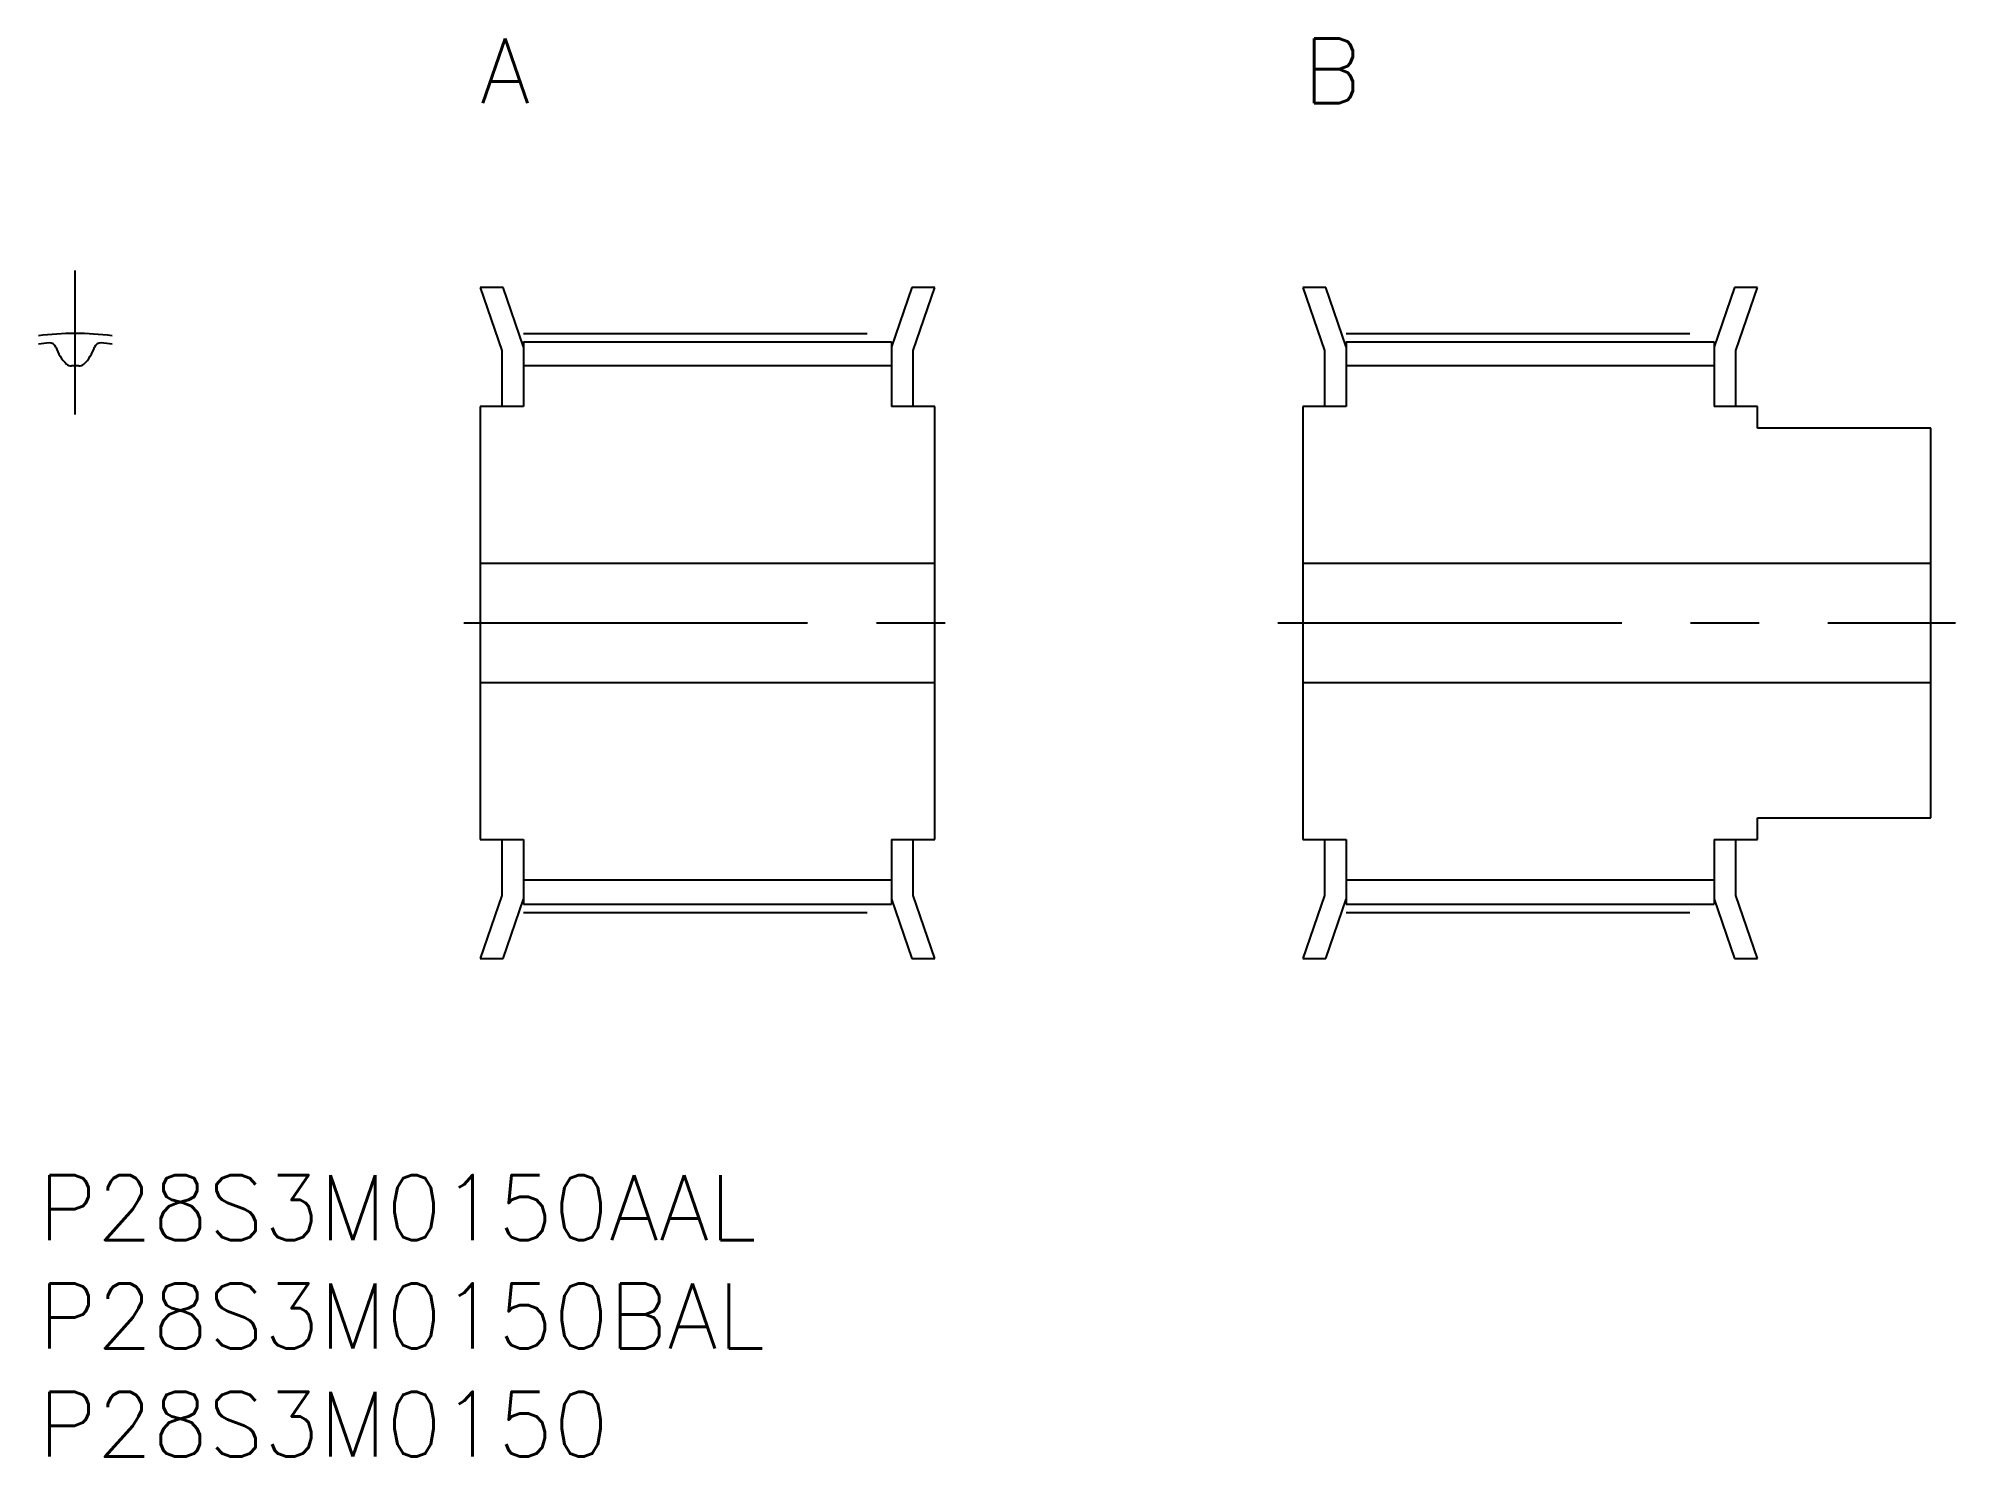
# Model space of a CAD drawing. Extents: x 0 to 88.6, y -13 to 52.5.
import ezdxf

# ---------------------------------------------------------------- set-up
doc = ezdxf.new("R2010")
doc.units = 0
doc.header["$LTSCALE"] = 0.5
doc.linetypes.add('CENTER', pattern=[50.8, 31.75, -6.35, 6.35, -6.35])
for name, color, linetype in [('MSM_CENTER', 1, 'CENTER'), ('MSM_CONTINUOUS', 7, 'CONTINUOUS'), ('MSM_PART_NUMBER', 7, 'CONTINUOUS')]:
    doc.layers.add(name, color=color, linetype=linetype)
doc.styles.get("Standard").update_dxf_attribs({"font": 'txt.shx', "height": 1, "bigfont": 'bigfont.shx'})

# ---------------------------------------------------------------- blocks, each defined once
blk = doc.blocks.new('*U36')
at = {"layer": 'MSM_PART_NUMBER'}
blk.add_text('P28S3M0150AAL', height=3, dxfattribs=at).set_placement((0, -3))
blk = doc.blocks.new('*U37')
at = {"layer": 'MSM_PART_NUMBER'}
blk.add_text('P28S3M0150BAL', height=3, dxfattribs=at).set_placement((0, -8))
blk = doc.blocks.new('*U38')
at = {"layer": 'MSM_PART_NUMBER'}
blk.add_text('P28S3M0150', height=3, dxfattribs=at).set_placement((0, -13))
blk = doc.blocks.new('*U39')
at = {"layer": 'MSM_PART_NUMBER'}
blk.add_text('A', height=3, dxfattribs=at).set_placement((20.405, 49.5))
blk = doc.blocks.new('*U40')
at = {"layer": 'MSM_PART_NUMBER'}
blk.add_text('B', height=3, dxfattribs=at).set_placement((58.405, 49.5))

msp = doc.modelspace()

# ---------------------------------------------------------------- linework, layer by layer
at = {"layer": 'MSM_CENTER'}
for p, q in [((1.702, 35.133), (1.702, 41.775)), ((22.405, 38.87), (39.405, 38.87)), ((60.405, 38.87), (77.405, 38.87)), ((19.655, 25.5), (42.155, 25.5)), ((57.255, 25.5), (88.555, 25.5)), ((22.405, 12.13), (39.405, 12.13)), ((60.405, 12.13), (77.405, 12.13))]:
    msp.add_line(p, q, dxfattribs=at)
msp.add_arc((1.702, 25.5), 13.37, 82.68475, 97.31525, dxfattribs=at)
at = {"layer": 'MSM_CONTINUOUS'}
for p, q in [((21.462, 41), (20.405, 41)), ((20.405, 41), (21.405, 38.083)), ((22.405, 38.249), (21.462, 41)), ((40.348, 41), (39.405, 38.249)), ((41.405, 41), (40.348, 41)), ((40.405, 38.083), (41.405, 41)), ((59.462, 41), (58.405, 41)), ((58.405, 41), (59.405, 38.083)), ((60.405, 38.249), (59.462, 41)), ((78.348, 41), (77.405, 38.249)), ((79.405, 41), (78.348, 41)), ((78.405, 38.083), (79.405, 41)), ((21.405, 38.083), (21.405, 35.5)), ((22.405, 38.49), (22.405, 35.5)), ((22.405, 38.49), (39.405, 38.49)), ((39.405, 38.49), (39.405, 35.5)), ((40.405, 35.5), (40.405, 38.083)), ((59.405, 38.083), (59.405, 35.5)), ((60.405, 38.49), (60.405, 35.5)), ((60.405, 38.49), (77.405, 38.49)), ((77.405, 38.49), (77.405, 35.5)), ((78.405, 35.5), (78.405, 38.083)), ((39.405, 37.38), (22.405, 37.38)), ((77.405, 37.38), (60.405, 37.38)), ((20.405, 35.5), (20.405, 15.5)), ((22.405, 35.5), (20.405, 35.5)), ((41.405, 35.5), (39.405, 35.5)), ((41.405, 15.5), (41.405, 35.5)), ((58.405, 35.5), (58.405, 15.5)), ((60.405, 35.5), (58.405, 35.5)), ((79.405, 35.5), (77.405, 35.5)), ((79.405, 34.5), (79.405, 35.5)), ((87.405, 34.5), (79.405, 34.5)), ((87.405, 16.5), (87.405, 34.5)), ((41.405, 28.25), (20.405, 28.25)), ((87.405, 28.25), (58.405, 28.25)), ((20.405, 22.75), (41.405, 22.75)), ((58.405, 22.75), (87.405, 22.75)), ((79.405, 15.5), (79.405, 16.5)), ((79.405, 16.5), (87.405, 16.5)), ((20.405, 15.5), (22.405, 15.5)), ((21.405, 15.5), (21.405, 12.917)), ((22.405, 15.5), (22.405, 12.51)), ((39.405, 15.5), (39.405, 12.51)), ((39.405, 15.5), (41.405, 15.5)), ((40.405, 12.917), (40.405, 15.5)), ((58.405, 15.5), (60.405, 15.5)), ((59.405, 15.5), (59.405, 12.917)), ((60.405, 15.5), (60.405, 12.51)), ((77.405, 15.5), (77.405, 12.51)), ((77.405, 15.5), (79.405, 15.5)), ((78.405, 12.917), (78.405, 15.5)), ((39.405, 13.62), (22.405, 13.62)), ((77.405, 13.62), (60.405, 13.62)), ((21.405, 12.917), (20.405, 10)), ((21.462, 10), (22.405, 12.751)), ((22.405, 12.51), (39.405, 12.51)), ((39.405, 12.751), (40.348, 10)), ((41.405, 10), (40.405, 12.917)), ((59.405, 12.917), (58.405, 10)), ((59.462, 10), (60.405, 12.751)), ((60.405, 12.51), (77.405, 12.51)), ((77.405, 12.751), (78.348, 10)), ((79.405, 10), (78.405, 12.917)), ((20.405, 10), (21.462, 10)), ((40.348, 10), (41.405, 10)), ((58.405, 10), (59.462, 10)), ((78.348, 10), (79.405, 10))]:
    msp.add_line(p, q, dxfattribs=at)
for centre, radius, start, end in [((1.702, 25.5), 12.99, 95.32668, 97.53047), ((0.524, 38.135), 0.3, 18.8438, 95.32668), ((2.677, 38.87), 1.975, 198.8438, 225.68083), ((0.727, 38.87), 1.975, 314.31917, 341.15619), ((2.88, 38.135), 0.3, 84.67332, 161.15621), ((1.702, 25.5), 12.99, 82.46953, 84.67332), ((1.507, 37.672), 0.3, 225.68083, 274.92334), ((1.702, 35.405), 1.975, 85.07666, 94.92334), ((1.898, 37.672), 0.3, 265.07666, 314.31917)]:
    msp.add_arc(centre, radius, start, end, dxfattribs=at)

# ---------------------------------------------------------------- block references
for name in ['*U39', '*U40', '*U36', '*U37', '*U38']:
    msp.add_blockref(name, (0, 0), dxfattribs=at)

doc.saveas('drawing.dxf')
